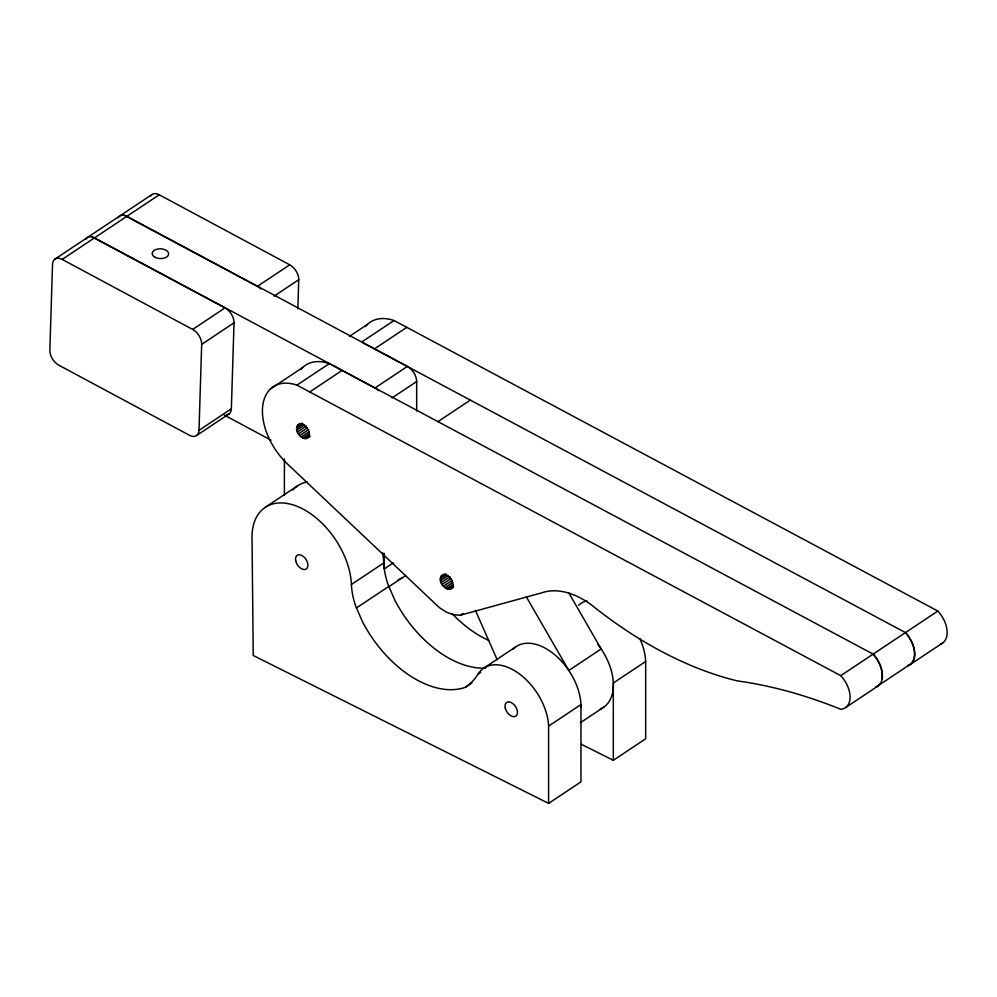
<?xml version="1.0" encoding="UTF-8"?>
<svg xmlns="http://www.w3.org/2000/svg" width="997" height="997" viewBox="0 0 997 997"><rect width="100%" height="100%" fill="white"/><g stroke="black" fill="none" stroke-linecap="round" stroke-linejoin="round"><path stroke-width="1.5" d="M199.001 430.33L201.681 344.351A12.35 7.615 56.3 0 0 192.67 329.434L62.163 259.407A12.35 7.615 56.3 0 0 52.529 264.317L49.85 350.296A12.35 7.615 56.3 0 0 58.86 365.214L189.368 435.24A12.35 7.615 56.3 0 0 199.001 430.33L231.354 408.782L234.033 322.816A12.35 7.615 56.3 0 0 225.023 307.886L92.098 236.9M297.841 308.908L298.751 279.733A12.35 7.615 56.3 0 0 289.741 264.816L159.233 194.789A12.35 7.615 56.3 0 0 150.435 196.284M296.632 428.187C298.153 418.603 310.241 428.037 309.058 434.405C307.537 443.977 295.448 434.555 296.632 428.187L303.1 423.875M440.3 578.871C441.833 569.287 453.922 578.721 452.738 585.089C451.217 594.661 439.129 585.239 440.3 578.871L446.781 574.559M54.648 259.32L151.718 194.702M62.163 259.407L159.233 194.789M192.67 329.434L225.023 307.886M124.451 215.364L257.376 286.351L289.741 264.816M201.681 344.351L234.033 322.816M274.163 296.109L298.751 279.733M196.883 435.328L229.235 413.792M270.399 388.992L302.764 367.457M349.349 336.438L367.469 324.386M296.944 385.129L840.758 675.667A23.317 14.382 56.3 0 1 850.08 697.14A23.317 14.382 56.3 0 1 840.758 709.266A596.729 368.08 56.3 0 0 737.294 680.889A384.954 237.448 56.3 0 1 591.196 604.718A78.676 48.529 56.3 0 0 542.729 592.554L460.514 615.174L453.76 614.813L446.519 612.22L439.278 607.559L287.959 464.452A53.502 33.001 56.3 0 1 262.697 406.165A53.502 33.001 56.3 0 1 296.944 385.129L329.309 363.581L873.11 654.119A23.666 14.606 56.3 0 1 881.871 678.695M940.47 644.099A23.317 14.382 56.3 0 0 937.828 611.049L394.014 320.511L361.662 342.046L905.463 632.584A23.317 14.382 56.3 0 1 908.117 665.635M309.731 391.958L342.083 370.41M374.436 348.875L406.801 327.34M297.455 425.233L300.047 423.513M296.844 426.542L302.016 423.102M296.844 430.031L304.608 424.859M297.455 431.963L306.515 425.931M298.452 433.845L307.512 427.813M299.736 435.552L308.796 429.533M301.231 436.985L308.995 431.813M94.516 237.859L374.972 387.983L407.324 366.435A12.749 7.864 56.3 0 1 416.659 381.515L416.659 410.963M302.839 438.019L309.319 433.707M304.459 438.593L309.631 435.141M305.954 438.668L309.843 436.088M307.238 438.244L309.83 436.524M392.07 397.89L416.659 381.515M264.915 507.56L297.28 486.025M437.957 421.631L470.31 400.096M471.917 682.97L465.449 687.269A95.961 59.197 56.3 0 1 362.459 621.654L355.63 606.002A67.235 41.475 56.3 0 1 351.418 584.479L383.77 562.944A65.852 40.615 56.3 0 0 382.512 552.55M393.354 562.869L384.294 568.901A67.235 41.475 56.3 0 0 387.983 584.466L394.812 600.119A95.961 59.197 56.3 0 0 485.676 668.115M356.34 608.02L388.705 586.485M388.892 586.647L401.841 578.036M441.135 575.917L443.727 574.197M440.512 577.238L445.696 573.786M440.512 580.715L448.276 575.543M441.135 582.647L450.195 576.615M442.12 584.529L451.18 578.497M443.416 586.236L452.476 580.217M444.911 587.669L452.675 582.497M446.519 588.704L452.987 584.392M448.127 589.277L453.311 585.825M449.635 589.352L453.51 586.772M450.918 588.928L453.51 587.208M460.514 615.174L463.094 613.454M483.632 668.227L515.985 646.692M465.449 687.269A109.882 67.784 56.3 0 0 478.062 674.097L480.641 672.377M548.599 803.383L548.599 726.103L580.964 704.567L580.964 781.847L548.599 803.383L253.25 655.49L252.042 539.838A65.852 40.615 56.3 0 1 299.362 507.274A65.852 40.615 56.3 0 1 351.418 584.479M639.812 638.616A49.489 30.521 56.3 0 1 645.67 661.485L613.317 683.02L613.317 760.312L581.425 744.335M580.304 722.763L603.609 707.247M613.317 760.312L645.67 738.765L645.67 661.485M840.758 675.667L937.828 611.049M877.921 685.824L910.273 664.276M845.705 707.509L878.058 685.961M910.411 664.426L942.776 642.891M126.881 216.324L407.324 366.435M224.3 415.088L270.96 440.126M568.776 592.804L601.154 648.947L568.801 670.483L526.404 596.966M475.395 610.276L497.204 659.815M383.77 562.944L384.294 568.901L384.294 553.41M284.394 458.944L284.394 495.472M292.694 490.075A65.852 40.615 56.3 0 1 307.188 481.925M478.062 674.097A49.489 30.521 56.3 0 1 519.25 673.81A49.489 30.521 56.3 0 1 548.599 726.103M512.944 649.296A49.489 30.521 56.3 0 1 555.317 655.216A49.489 30.521 56.3 0 1 580.989 707.583M488.754 640.41A95.961 59.197 56.3 0 1 452.04 613.554M578.621 605.266A49.489 30.521 56.3 0 1 586.822 600.842M597.776 644.299A49.489 30.521 56.3 0 1 600.082 709.154M365.5 326.542A53.502 33.001 56.3 0 1 394.014 320.511M905.463 632.584A23.666 14.606 56.3 0 1 908.043 665.547M300.782 369.613A53.502 33.001 56.3 0 1 329.309 363.581M873.11 654.119A23.317 14.382 56.3 0 1 875.765 687.182M879.728 683.954A23.666 14.606 56.3 0 1 875.69 687.095M85.717 239.367A12.35 7.615 56.3 0 1 93.294 237.286M374.972 387.983A12.749 7.864 56.3 0 1 378.561 390.662M118.07 217.82A12.35 7.615 56.3 0 1 125.647 215.751M405.592 575.431A66.126 40.79 56.3 0 1 398.189 579.743M257.376 286.351A12.35 7.615 56.3 0 1 260.927 289.018M231.354 408.782A12.35 7.615 56.3 0 1 226.431 414.877M505.255 708.007A8.225 5.072 56.3 0 0 515.661 716.232A8.225 5.072 56.3 0 0 512.869 703.595A8.225 5.072 56.3 0 0 505.255 708.007M295.723 560.887A8.225 5.072 56.3 0 0 306.129 569.113A8.225 5.072 56.3 0 0 303.337 556.476A8.225 5.072 56.3 0 0 295.723 560.887M155.021 257.288A8.225 4.885 1.7 0 0 168.493 254.783A8.225 4.885 1.7 0 0 157.725 249.026A8.225 4.885 1.7 0 0 155.021 257.288"/></g></svg>
